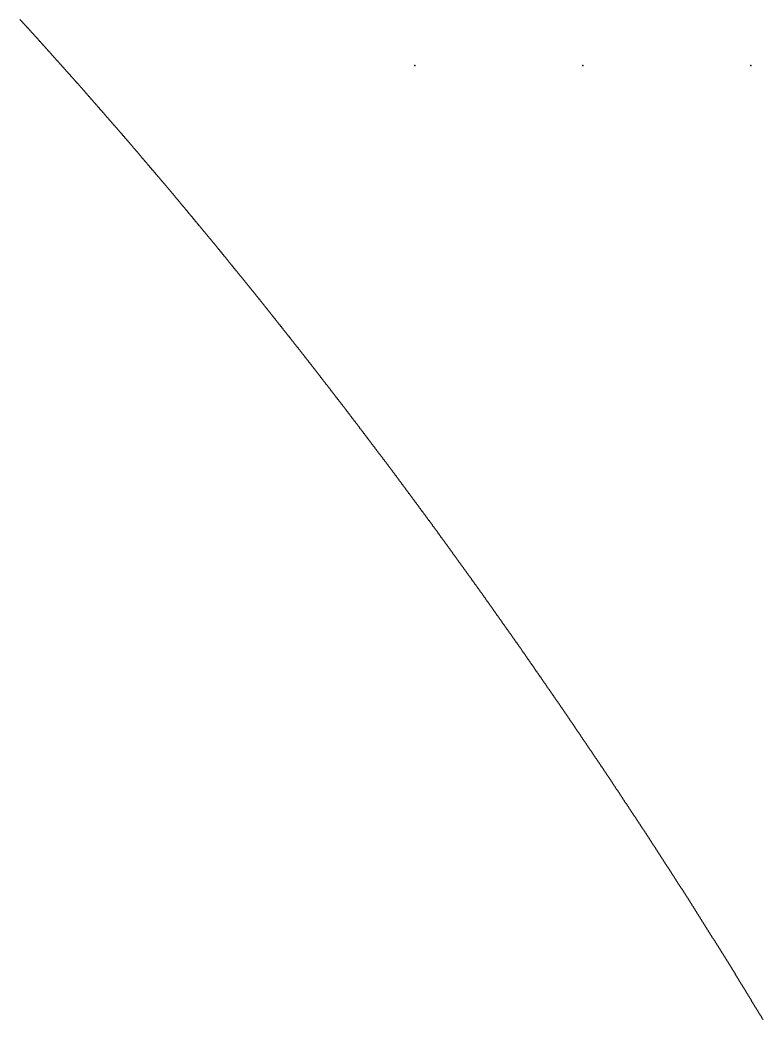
# Model space of a CAD drawing. Extents: x 1 to 322, y 1 to 270.
# Drawn here: x 230.05 to 243.31, y 35.79 to 53.63 of the extents above; entities that cross this region are included whole.
import ezdxf

# ---------------------------------------------------------------- set-up
doc = ezdxf.new("R2010")
doc.units = 0
doc.layers.get('0').update_dxf_attribs({"linetype": 'CONTINUOUS'})
doc.layers.add('DRILLING', color=3, linetype='CONTINUOUS')

# ---------------------------------------------------------------- blocks, each defined once
blk = doc.blocks.new('*U148')
at = {"layer": 'DRILLING'}
blk.add_point((0, 0), dxfattribs=at)
blk = doc.blocks.new('*U149')
at = {"layer": 'DRILLING', "color": 0, "linetype": 'BYBLOCK'}
for p in [(0, 0), (3, 0), (6, 0)]:
    blk.add_blockref('*U148', p, dxfattribs=at)

msp = doc.modelspace()

# ---------------------------------------------------------------- linework, layer by layer
msp.add_polyline3d([(243.313, 35.7836, 0), (243.306, 35.7957, 0), (243.299, 35.8077, 0), (243.291, 35.8198, 0), (243.284, 35.8318, 0), (243.277, 35.8439, 0), (243.269, 35.8559, 0), (243.262, 35.868, 0), (243.255, 35.88, 0), (243.247, 35.8921, 0), (243.24, 35.9041, 0), (243.233, 35.9162, 0), (243.225, 35.9282, 0), (243.218, 35.9403, 0), (243.211, 35.9523, 0), (243.203, 35.9644, 0), (243.196, 35.9765, 0), (243.189, 35.9885, 0), (243.181, 36.0006, 0), (243.174, 36.0126, 0), (243.166, 36.0247, 0), (243.159, 36.0367, 0), (243.152, 36.0488, 0), (243.144, 36.0608, 0), (243.137, 36.0729, 0), (243.13, 36.0849, 0), (243.122, 36.097, 0), (243.115, 36.109, 0), (243.108, 36.1211, 0), (243.1, 36.1331, 0), (243.093, 36.1452, 0), (243.086, 36.1572, 0), (243.078, 36.1693, 0), (243.071, 36.1814, 0), (243.064, 36.1934, 0), (243.056, 36.2055, 0), (243.049, 36.2175, 0), (243.042, 36.2296, 0), (243.034, 36.2416, 0), (243.027, 36.2537, 0), (243.02, 36.2657, 0), (243.012, 36.2778, 0), (243.005, 36.2898, 0), (242.998, 36.3019, 0), (242.99, 36.3139, 0), (242.983, 36.326, 0), (242.976, 36.338, 0), (242.968, 36.3501, 0), (242.961, 36.3621, 0), (242.954, 36.3742, 0), (242.946, 36.3863, 0), (242.939, 36.3983, 0), (242.931, 36.4104, 0), (242.924, 36.4224, 0), (242.917, 36.4345, 0), (242.909, 36.4465, 0), (242.902, 36.4586, 0), (242.895, 36.4706, 0), (242.887, 36.4827, 0), (242.88, 36.4947, 0), (242.873, 36.5068, 0), (242.865, 36.5188, 0), (242.858, 36.5309, 0), (242.851, 36.5429, 0), (242.843, 36.555, 0), (242.836, 36.567, 0), (242.829, 36.5791, 0), (242.821, 36.5912, 0), (242.814, 36.6032, 0), (242.807, 36.6153, 0), (242.799, 36.6273, 0), (242.792, 36.6394, 0), (242.785, 36.6514, 0), (242.777, 36.6635, 0), (242.77, 36.6755, 0), (242.763, 36.6876, 0), (242.755, 36.6996, 0), (242.748, 36.7117, 0), (242.741, 36.7237, 0), (242.733, 36.7356, 0), (242.726, 36.7475, 0), (242.718, 36.7594, 0), (242.711, 36.7712, 0), (242.703, 36.7831, 0), (242.696, 36.795, 0), (242.688, 36.8068, 0), (242.681, 36.8187, 0), (242.674, 36.8305, 0), (242.666, 36.8424, 0), (242.659, 36.8543, 0), (242.651, 36.8661, 0), (242.644, 36.878, 0), (242.636, 36.8899, 0), (242.629, 36.9017, 0), (242.622, 36.9136, 0), (242.614, 36.9255, 0), (242.607, 36.9373, 0), (242.599, 36.9492, 0), (242.592, 36.961, 0), (242.584, 36.9729, 0), (242.577, 36.9848, 0), (242.569, 36.9966, 0), (242.562, 37.0085, 0), (242.555, 37.0204, 0), (242.547, 37.0322, 0), (242.54, 37.0441, 0), (242.532, 37.056, 0), (242.525, 37.0678, 0), (242.517, 37.0797, 0), (242.51, 37.0915, 0), (242.503, 37.1034, 0), (242.495, 37.1153, 0), (242.488, 37.1271, 0), (242.48, 37.139, 0), (242.473, 37.1509, 0), (242.465, 37.1627, 0), (242.458, 37.1746, 0), (242.45, 37.1865, 0), (242.443, 37.1983, 0), (242.436, 37.2102, 0), (242.428, 37.222, 0), (242.421, 37.2339, 0), (242.413, 37.2458, 0), (242.406, 37.2576, 0), (242.398, 37.2695, 0), (242.391, 37.2814, 0), (242.383, 37.2932, 0), (242.376, 37.3051, 0), (242.369, 37.317, 0), (242.361, 37.3288, 0), (242.354, 37.3407, 0), (242.346, 37.3525, 0), (242.339, 37.3644, 0), (242.331, 37.3763, 0), (242.324, 37.3881, 0), (242.317, 37.4, 0), (242.309, 37.4119, 0), (242.302, 37.4237, 0), (242.294, 37.4356, 0), (242.287, 37.4475, 0), (242.279, 37.4593, 0), (242.272, 37.4712, 0), (242.264, 37.483, 0), (242.257, 37.4949, 0), (242.25, 37.5068, 0), (242.242, 37.5186, 0), (242.235, 37.5305, 0), (242.227, 37.5424, 0), (242.22, 37.5542, 0), (242.212, 37.5661, 0), (242.205, 37.5779, 0), (242.198, 37.5898, 0), (242.19, 37.6017, 0), (242.183, 37.6135, 0), (242.175, 37.6254, 0), (242.168, 37.6373, 0), (242.16, 37.6491, 0), (242.153, 37.661, 0), (242.145, 37.6729, 0), (242.138, 37.6847, 0), (242.131, 37.6966, 0), (242.123, 37.7084, 0), (242.116, 37.7203, 0), (242.108, 37.7322, 0), (242.101, 37.744, 0), (242.093, 37.7559, 0), (242.086, 37.7678, 0), (242.078, 37.7796, 0), (242.071, 37.7915, 0), (242.064, 37.8034, 0), (242.056, 37.8152, 0), (242.049, 37.8271, 0), (242.041, 37.8389, 0), (242.034, 37.8508, 0), (242.026, 37.8627, 0), (242.019, 37.8745, 0), (242.012, 37.8864, 0), (242.004, 37.8981, 0), (241.996, 37.9098, 0), (241.989, 37.9216, 0), (241.981, 37.9333, 0), (241.974, 37.945, 0), (241.966, 37.9567, 0), (241.959, 37.9684, 0), (241.951, 37.9801, 0), (241.943, 37.9919, 0), (241.936, 38.0036, 0), (241.928, 38.0153, 0), (241.921, 38.027, 0), (241.913, 38.0387, 0), (241.906, 38.0504, 0), (241.898, 38.0622, 0), (241.891, 38.0739, 0), (241.883, 38.0856, 0), (241.875, 38.0973, 0), (241.868, 38.109, 0), (241.86, 38.1207, 0), (241.853, 38.1325, 0), (241.845, 38.1442, 0), (241.838, 38.1559, 0), (241.83, 38.1676, 0), (241.823, 38.1793, 0), (241.815, 38.191, 0), (241.807, 38.2028, 0), (241.8, 38.2145, 0), (241.792, 38.2262, 0), (241.785, 38.2379, 0), (241.777, 38.2496, 0), (241.77, 38.2613, 0), (241.762, 38.2731, 0), (241.754, 38.2848, 0), (241.747, 38.2965, 0), (241.739, 38.3082, 0), (241.732, 38.3199, 0), (241.724, 38.3316, 0), (241.717, 38.3434, 0), (241.709, 38.3551, 0), (241.702, 38.3668, 0), (241.694, 38.3785, 0), (241.686, 38.3902, 0), (241.679, 38.4019, 0), (241.671, 38.4137, 0), (241.664, 38.4254, 0), (241.656, 38.4371, 0), (241.649, 38.4488, 0), (241.641, 38.4605, 0), (241.633, 38.4722, 0), (241.626, 38.484, 0), (241.618, 38.4957, 0), (241.611, 38.5074, 0), (241.603, 38.5191, 0), (241.596, 38.5308, 0), (241.588, 38.5425, 0), (241.581, 38.5543, 0), (241.573, 38.566, 0), (241.565, 38.5777, 0), (241.558, 38.5894, 0), (241.55, 38.6011, 0), (241.543, 38.6128, 0), (241.535, 38.6246, 0), (241.528, 38.6363, 0), (241.52, 38.648, 0), (241.512, 38.6597, 0), (241.505, 38.6714, 0), (241.497, 38.6831, 0), (241.49, 38.6949, 0), (241.482, 38.7066, 0), (241.475, 38.7183, 0), (241.467, 38.73, 0), (241.46, 38.7417, 0), (241.452, 38.7534, 0), (241.444, 38.7652, 0), (241.437, 38.7769, 0), (241.429, 38.7886, 0), (241.422, 38.8003, 0), (241.414, 38.812, 0), (241.407, 38.8237, 0), (241.399, 38.8355, 0), (241.392, 38.8472, 0), (241.384, 38.8589, 0), (241.376, 38.8706, 0), (241.369, 38.8823, 0), (241.361, 38.894, 0), (241.354, 38.9058, 0), (241.346, 38.9175, 0), (241.339, 38.9292, 0), (241.331, 38.9409, 0), (241.323, 38.9526, 0), (241.316, 38.9643, 0), (241.308, 38.9761, 0), (241.301, 38.9878, 0), (241.293, 38.9995, 0), (241.286, 39.0112, 0), (241.278, 39.0229, 0), (241.271, 39.0346, 0), (241.263, 39.0462, 0), (241.255, 39.0579, 0), (241.247, 39.0695, 0), (241.24, 39.0811, 0), (241.232, 39.0927, 0), (241.224, 39.1043, 0), (241.217, 39.1159, 0), (241.209, 39.1275, 0), (241.201, 39.1391, 0), (241.194, 39.1508, 0), (241.186, 39.1624, 0), (241.178, 39.174, 0), (241.171, 39.1856, 0), (241.163, 39.1972, 0), (241.155, 39.2088, 0), (241.148, 39.2204, 0), (241.14, 39.232, 0), (241.132, 39.2437, 0), (241.124, 39.2553, 0), (241.117, 39.2669, 0), (241.109, 39.2785, 0), (241.101, 39.2901, 0), (241.094, 39.3017, 0), (241.086, 39.3133, 0), (241.078, 39.3249, 0), (241.071, 39.3366, 0), (241.063, 39.3482, 0), (241.055, 39.3598, 0), (241.048, 39.3714, 0), (241.04, 39.383, 0), (241.032, 39.3946, 0), (241.025, 39.4062, 0), (241.017, 39.4178, 0), (241.009, 39.4295, 0), (241.002, 39.4411, 0), (240.994, 39.4527, 0), (240.986, 39.4643, 0), (240.978, 39.4759, 0), (240.971, 39.4875, 0), (240.963, 39.4991, 0), (240.955, 39.5107, 0), (240.948, 39.5224, 0), (240.94, 39.534, 0), (240.932, 39.5456, 0), (240.925, 39.5572, 0), (240.917, 39.5688, 0), (240.909, 39.5804, 0), (240.902, 39.592, 0), (240.894, 39.6036, 0), (240.886, 39.6153, 0), (240.879, 39.6269, 0), (240.871, 39.6385, 0), (240.863, 39.6501, 0), (240.855, 39.6617, 0), (240.848, 39.6733, 0), (240.84, 39.6849, 0), (240.832, 39.6965, 0), (240.825, 39.7082, 0), (240.817, 39.7198, 0), (240.809, 39.7314, 0), (240.802, 39.743, 0), (240.794, 39.7546, 0), (240.786, 39.7662, 0), (240.779, 39.7778, 0), (240.771, 39.7894, 0), (240.763, 39.8011, 0), (240.756, 39.8127, 0), (240.748, 39.8243, 0), (240.74, 39.8359, 0), (240.733, 39.8475, 0), (240.725, 39.8591, 0), (240.717, 39.8707, 0), (240.709, 39.8823, 0), (240.702, 39.894, 0), (240.694, 39.9056, 0), (240.686, 39.9172, 0), (240.679, 39.9288, 0), (240.671, 39.9404, 0), (240.663, 39.952, 0), (240.656, 39.9636, 0), (240.648, 39.9752, 0), (240.64, 39.9869, 0), (240.633, 39.9985, 0), (240.625, 40.0101, 0), (240.617, 40.0217, 0), (240.61, 40.0333, 0), (240.602, 40.0449, 0), (240.594, 40.0565, 0), (240.586, 40.0681, 0), (240.579, 40.0798, 0), (240.571, 40.0914, 0), (240.563, 40.103, 0), (240.556, 40.1146, 0), (240.548, 40.1262, 0), (240.54, 40.1378, 0), (240.533, 40.1494, 0), (240.525, 40.161, 0), (240.517, 40.1726, 0), (240.51, 40.1841, 0), (240.502, 40.1956, 0), (240.494, 40.207, 0), (240.486, 40.2185, 0), (240.478, 40.23, 0), (240.471, 40.2414, 0), (240.463, 40.2529, 0), (240.455, 40.2644, 0), (240.447, 40.2758, 0), (240.44, 40.2873, 0), (240.432, 40.2988, 0), (240.424, 40.3102, 0), (240.416, 40.3217, 0), (240.409, 40.3332, 0), (240.401, 40.3446, 0), (240.393, 40.3561, 0), (240.385, 40.3675, 0), (240.378, 40.379, 0), (240.37, 40.3905, 0), (240.362, 40.4019, 0), (240.354, 40.4134, 0), (240.347, 40.4249, 0), (240.339, 40.4363, 0), (240.331, 40.4478, 0), (240.323, 40.4593, 0), (240.316, 40.4707, 0), (240.308, 40.4822, 0), (240.3, 40.4937, 0), (240.292, 40.5051, 0), (240.285, 40.5166, 0), (240.277, 40.5281, 0), (240.269, 40.5395, 0), (240.261, 40.551, 0), (240.254, 40.5625, 0), (240.246, 40.5739, 0), (240.238, 40.5854, 0), (240.23, 40.5969, 0), (240.223, 40.6083, 0), (240.215, 40.6198, 0), (240.207, 40.6313, 0), (240.199, 40.6427, 0), (240.191, 40.6542, 0), (240.184, 40.6657, 0), (240.176, 40.6771, 0), (240.168, 40.6886, 0), (240.16, 40.7001, 0), (240.153, 40.7115, 0), (240.145, 40.723, 0), (240.137, 40.7345, 0), (240.129, 40.7459, 0), (240.122, 40.7574, 0), (240.114, 40.7689, 0), (240.106, 40.7803, 0), (240.098, 40.7918, 0), (240.091, 40.8033, 0), (240.083, 40.8147, 0), (240.075, 40.8262, 0), (240.067, 40.8377, 0), (240.06, 40.8491, 0), (240.052, 40.8606, 0), (240.044, 40.8721, 0), (240.036, 40.8835, 0), (240.029, 40.895, 0), (240.021, 40.9065, 0), (240.013, 40.9179, 0), (240.005, 40.9294, 0), (239.998, 40.9409, 0), (239.99, 40.9523, 0), (239.982, 40.9638, 0), (239.974, 40.9753, 0), (239.967, 40.9867, 0), (239.959, 40.9982, 0), (239.951, 41.0097, 0), (239.943, 41.0211, 0), (239.936, 41.0326, 0), (239.928, 41.0441, 0), (239.92, 41.0555, 0), (239.912, 41.067, 0), (239.904, 41.0785, 0), (239.897, 41.0899, 0), (239.889, 41.1014, 0), (239.881, 41.1129, 0), (239.873, 41.1243, 0), (239.866, 41.1358, 0), (239.858, 41.1473, 0), (239.85, 41.1587, 0), (239.842, 41.1702, 0), (239.835, 41.1817, 0), (239.827, 41.1931, 0), (239.819, 41.2046, 0), (239.811, 41.2161, 0), (239.804, 41.2275, 0), (239.796, 41.239, 0), (239.788, 41.2505, 0), (239.78, 41.2619, 0), (239.773, 41.2734, 0), (239.765, 41.2849, 0), (239.757, 41.2963, 0), (239.749, 41.3076, 0), (239.741, 41.3188, 0), (239.734, 41.3301, 0), (239.726, 41.3414, 0), (239.718, 41.3527, 0), (239.71, 41.3639, 0), (239.702, 41.3752, 0), (239.695, 41.3865, 0), (239.687, 41.3978, 0), (239.679, 41.4091, 0), (239.671, 41.4203, 0), (239.663, 41.4316, 0), (239.656, 41.4429, 0), (239.648, 41.4542, 0), (239.64, 41.4655, 0), (239.632, 41.4767, 0), (239.624, 41.488, 0), (239.617, 41.4993, 0), (239.609, 41.5106, 0), (239.601, 41.5219, 0), (239.593, 41.5331, 0), (239.585, 41.5444, 0), (239.578, 41.5557, 0), (239.57, 41.567, 0), (239.562, 41.5782, 0), (239.554, 41.5895, 0), (239.546, 41.6008, 0), (239.539, 41.6121, 0), (239.531, 41.6234, 0), (239.523, 41.6346, 0), (239.515, 41.6459, 0), (239.507, 41.6572, 0), (239.5, 41.6685, 0), (239.492, 41.6798, 0), (239.484, 41.691, 0), (239.476, 41.7023, 0), (239.468, 41.7136, 0), (239.461, 41.7249, 0), (239.453, 41.7362, 0), (239.445, 41.7474, 0), (239.437, 41.7587, 0), (239.429, 41.77, 0), (239.422, 41.7813, 0), (239.414, 41.7925, 0), (239.406, 41.8038, 0), (239.398, 41.8151, 0), (239.39, 41.8264, 0), (239.383, 41.8377, 0), (239.375, 41.8489, 0), (239.367, 41.8602, 0), (239.359, 41.8715, 0), (239.351, 41.8828, 0), (239.344, 41.8941, 0), (239.336, 41.9053, 0), (239.328, 41.9166, 0), (239.32, 41.9279, 0), (239.312, 41.9392, 0), (239.305, 41.9505, 0), (239.297, 41.9617, 0), (239.289, 41.973, 0), (239.281, 41.9843, 0), (239.273, 41.9956, 0), (239.266, 42.0068, 0), (239.258, 42.0181, 0), (239.25, 42.0294, 0), (239.242, 42.0407, 0), (239.234, 42.052, 0), (239.227, 42.0632, 0), (239.219, 42.0745, 0), (239.211, 42.0858, 0), (239.203, 42.0971, 0), (239.195, 42.1084, 0), (239.188, 42.1196, 0), (239.18, 42.1309, 0), (239.172, 42.1422, 0), (239.164, 42.1535, 0), (239.156, 42.1648, 0), (239.149, 42.176, 0), (239.141, 42.1873, 0), (239.133, 42.1986, 0), (239.125, 42.2099, 0), (239.117, 42.2211, 0), (239.11, 42.2324, 0), (239.102, 42.2437, 0), (239.094, 42.255, 0), (239.086, 42.2663, 0), (239.078, 42.2775, 0), (239.071, 42.2888, 0), (239.063, 42.3001, 0), (239.055, 42.3114, 0), (239.047, 42.3227, 0), (239.039, 42.3339, 0), (239.032, 42.3452, 0), (239.024, 42.3565, 0), (239.016, 42.3678, 0), (239.008, 42.3791, 0), (239, 42.3903, 0), (238.993, 42.4015, 0), (238.985, 42.4126, 0), (238.977, 42.4237, 0), (238.969, 42.4348, 0), (238.961, 42.4459, 0), (238.953, 42.457, 0), (238.946, 42.4681, 0), (238.938, 42.4792, 0), (238.93, 42.4902, 0), (238.922, 42.5013, 0), (238.914, 42.5124, 0), (238.906, 42.5235, 0), (238.899, 42.5346, 0), (238.891, 42.5457, 0), (238.883, 42.5568, 0), (238.875, 42.5679, 0), (238.867, 42.579, 0), (238.859, 42.5901, 0), (238.851, 42.6012, 0), (238.844, 42.6123, 0), (238.836, 42.6233, 0), (238.828, 42.6344, 0), (238.82, 42.6455, 0), (238.812, 42.6566, 0), (238.804, 42.6677, 0), (238.797, 42.6788, 0), (238.789, 42.6899, 0), (238.781, 42.701, 0), (238.773, 42.7121, 0), (238.765, 42.7232, 0), (238.757, 42.7343, 0), (238.75, 42.7454, 0), (238.742, 42.7564, 0), (238.734, 42.7675, 0), (238.726, 42.7786, 0), (238.718, 42.7897, 0), (238.71, 42.8008, 0), (238.702, 42.8119, 0), (238.695, 42.823, 0), (238.687, 42.8341, 0), (238.679, 42.8452, 0), (238.671, 42.8563, 0), (238.663, 42.8674, 0), (238.655, 42.8785, 0), (238.648, 42.8895, 0), (238.64, 42.9006, 0), (238.632, 42.9117, 0), (238.624, 42.9228, 0), (238.616, 42.9339, 0), (238.608, 42.945, 0), (238.601, 42.9561, 0), (238.593, 42.9672, 0), (238.585, 42.9783, 0), (238.577, 42.9894, 0), (238.569, 43.0005, 0), (238.561, 43.0115, 0), (238.553, 43.0226, 0), (238.546, 43.0337, 0), (238.538, 43.0448, 0), (238.53, 43.0559, 0), (238.522, 43.067, 0), (238.514, 43.0781, 0), (238.506, 43.0892, 0), (238.499, 43.1003, 0), (238.491, 43.1114, 0), (238.483, 43.1225, 0), (238.475, 43.1336, 0), (238.467, 43.1446, 0), (238.459, 43.1557, 0), (238.452, 43.1668, 0), (238.444, 43.1779, 0), (238.436, 43.189, 0), (238.428, 43.2001, 0), (238.42, 43.2112, 0), (238.412, 43.2223, 0), (238.404, 43.2334, 0), (238.397, 43.2445, 0), (238.389, 43.2556, 0), (238.381, 43.2667, 0), (238.373, 43.2777, 0), (238.365, 43.2888, 0), (238.357, 43.2999, 0), (238.35, 43.311, 0), (238.342, 43.3221, 0), (238.334, 43.3332, 0), (238.326, 43.3443, 0), (238.318, 43.3554, 0), (238.31, 43.3665, 0), (238.303, 43.3776, 0), (238.295, 43.3887, 0), (238.287, 43.3998, 0), (238.279, 43.4108, 0), (238.271, 43.4219, 0), (238.263, 43.433, 0), (238.255, 43.4441, 0), (238.248, 43.4552, 0), (238.24, 43.4663, 0), (238.232, 43.4774, 0), (238.224, 43.4884, 0), (238.216, 43.4993, 0), (238.208, 43.5102, 0), (238.2, 43.5211, 0), (238.193, 43.532, 0), (238.185, 43.5429, 0), (238.177, 43.5538, 0), (238.169, 43.5647, 0), (238.161, 43.5756, 0), (238.153, 43.5865, 0), (238.145, 43.5974, 0), (238.137, 43.6083, 0), (238.129, 43.6192, 0), (238.122, 43.6301, 0), (238.114, 43.641, 0), (238.106, 43.6519, 0), (238.098, 43.6628, 0), (238.09, 43.6737, 0), (238.082, 43.6846, 0), (238.074, 43.6955, 0), (238.066, 43.7064, 0), (238.058, 43.7174, 0), (238.051, 43.7283, 0), (238.043, 43.7392, 0), (238.035, 43.7501, 0), (238.027, 43.761, 0), (238.019, 43.7719, 0), (238.011, 43.7828, 0), (238.003, 43.7937, 0), (237.995, 43.8046, 0), (237.987, 43.8155, 0), (237.98, 43.8264, 0), (237.972, 43.8373, 0), (237.964, 43.8482, 0), (237.956, 43.8591, 0), (237.948, 43.87, 0), (237.94, 43.8809, 0), (237.932, 43.8918, 0), (237.924, 43.9027, 0), (237.917, 43.9136, 0), (237.909, 43.9245, 0), (237.901, 43.9354, 0), (237.893, 43.9463, 0), (237.885, 43.9572, 0), (237.877, 43.9681, 0), (237.869, 43.979, 0), (237.861, 43.99, 0), (237.853, 44.0009, 0), (237.846, 44.0118, 0), (237.838, 44.0227, 0), (237.83, 44.0336, 0), (237.822, 44.0445, 0), (237.814, 44.0554, 0), (237.806, 44.0663, 0), (237.798, 44.0772, 0), (237.79, 44.0881, 0), (237.782, 44.099, 0), (237.775, 44.1099, 0), (237.767, 44.1208, 0), (237.759, 44.1317, 0), (237.751, 44.1426, 0), (237.743, 44.1535, 0), (237.735, 44.1644, 0), (237.727, 44.1753, 0), (237.719, 44.1862, 0), (237.712, 44.1971, 0), (237.704, 44.208, 0), (237.696, 44.2189, 0), (237.688, 44.2298, 0), (237.68, 44.2407, 0), (237.672, 44.2517, 0), (237.664, 44.2626, 0), (237.656, 44.2735, 0), (237.648, 44.2844, 0), (237.641, 44.2953, 0), (237.633, 44.3062, 0), (237.625, 44.3171, 0), (237.617, 44.328, 0), (237.609, 44.3389, 0), (237.601, 44.3498, 0), (237.593, 44.3607, 0), (237.585, 44.3716, 0), (237.577, 44.3825, 0), (237.57, 44.3934, 0), (237.562, 44.4043, 0), (237.554, 44.4152, 0), (237.546, 44.4261, 0), (237.538, 44.437, 0), (237.53, 44.4479, 0), (237.522, 44.4588, 0), (237.514, 44.4697, 0), (237.507, 44.4806, 0), (237.499, 44.4915, 0), (237.491, 44.5024, 0), (237.483, 44.5134, 0), (237.475, 44.5243, 0), (237.467, 44.5352, 0), (237.459, 44.5461, 0), (237.451, 44.5568, 0), (237.443, 44.5675, 0), (237.435, 44.5783, 0), (237.427, 44.589, 0), (237.42, 44.5997, 0), (237.412, 44.6104, 0), (237.404, 44.6211, 0), (237.396, 44.6318, 0), (237.388, 44.6426, 0), (237.38, 44.6533, 0), (237.372, 44.664, 0), (237.364, 44.6747, 0), (237.356, 44.6854, 0), (237.348, 44.6961, 0), (237.34, 44.7069, 0), (237.332, 44.7176, 0), (237.324, 44.7283, 0), (237.317, 44.739, 0), (237.309, 44.7497, 0), (237.301, 44.7604, 0), (237.293, 44.7712, 0), (237.285, 44.7819, 0), (237.277, 44.7926, 0), (237.269, 44.8033, 0), (237.261, 44.814, 0), (237.253, 44.8248, 0), (237.245, 44.8355, 0), (237.237, 44.8462, 0), (237.229, 44.8569, 0), (237.221, 44.8676, 0), (237.213, 44.8783, 0), (237.206, 44.8891, 0), (237.198, 44.8998, 0), (237.19, 44.9105, 0), (237.182, 44.9212, 0), (237.174, 44.9319, 0), (237.166, 44.9426, 0), (237.158, 44.9534, 0), (237.15, 44.9641, 0), (237.142, 44.9748, 0), (237.134, 44.9855, 0), (237.126, 44.9962, 0), (237.118, 45.0069, 0), (237.11, 45.0177, 0), (237.102, 45.0284, 0), (237.095, 45.0391, 0), (237.087, 45.0498, 0), (237.079, 45.0605, 0), (237.071, 45.0712, 0), (237.063, 45.082, 0), (237.055, 45.0927, 0), (237.047, 45.1034, 0), (237.039, 45.1141, 0), (237.031, 45.1248, 0), (237.023, 45.1355, 0), (237.015, 45.1463, 0), (237.007, 45.157, 0), (236.999, 45.1677, 0), (236.991, 45.1784, 0), (236.984, 45.1891, 0), (236.976, 45.1998, 0), (236.968, 45.2106, 0), (236.96, 45.2213, 0), (236.952, 45.232, 0), (236.944, 45.2427, 0), (236.936, 45.2534, 0), (236.928, 45.2641, 0), (236.92, 45.2749, 0), (236.912, 45.2856, 0), (236.904, 45.2963, 0), (236.896, 45.307, 0), (236.888, 45.3177, 0), (236.881, 45.3284, 0), (236.873, 45.3392, 0), (236.865, 45.3499, 0), (236.857, 45.3606, 0), (236.849, 45.3713, 0), (236.841, 45.382, 0), (236.833, 45.3928, 0), (236.825, 45.4035, 0), (236.817, 45.4142, 0), (236.809, 45.4249, 0), (236.801, 45.4356, 0), (236.793, 45.4463, 0), (236.785, 45.4571, 0), (236.777, 45.4678, 0), (236.77, 45.4785, 0), (236.762, 45.4892, 0), (236.754, 45.4999, 0), (236.746, 45.5106, 0), (236.738, 45.5214, 0), (236.73, 45.5321, 0), (236.722, 45.5428, 0), (236.714, 45.5535, 0), (236.706, 45.5642, 0), (236.698, 45.5749, 0), (236.69, 45.5857, 0), (236.682, 45.5964, 0), (236.674, 45.6069, 0), (236.666, 45.6175, 0), (236.658, 45.628, 0), (236.65, 45.6385, 0), (236.642, 45.649, 0), (236.635, 45.6596, 0), (236.627, 45.6701, 0), (236.619, 45.6806, 0), (236.611, 45.6912, 0), (236.603, 45.7017, 0), (236.595, 45.7122, 0), (236.587, 45.7228, 0), (236.579, 45.7333, 0), (236.571, 45.7438, 0), (236.563, 45.7543, 0), (236.555, 45.7649, 0), (236.547, 45.7754, 0), (236.539, 45.7859, 0), (236.531, 45.7965, 0), (236.523, 45.807, 0), (236.515, 45.8175, 0), (236.507, 45.8281, 0), (236.499, 45.8386, 0), (236.491, 45.8491, 0), (236.483, 45.8596, 0), (236.475, 45.8702, 0), (236.467, 45.8807, 0), (236.459, 45.8912, 0), (236.451, 45.9018, 0), (236.443, 45.9123, 0), (236.435, 45.9228, 0), (236.427, 45.9334, 0), (236.419, 45.9439, 0), (236.411, 45.9544, 0), (236.403, 45.9649, 0), (236.395, 45.9755, 0), (236.387, 45.986, 0), (236.38, 45.9965, 0), (236.372, 46.0071, 0), (236.364, 46.0176, 0), (236.356, 46.0281, 0), (236.348, 46.0387, 0), (236.34, 46.0492, 0), (236.332, 46.0597, 0), (236.324, 46.0702, 0), (236.316, 46.0808, 0), (236.308, 46.0913, 0), (236.3, 46.1018, 0), (236.292, 46.1124, 0), (236.284, 46.1229, 0), (236.276, 46.1334, 0), (236.268, 46.144, 0), (236.26, 46.1545, 0), (236.252, 46.165, 0), (236.244, 46.1755, 0), (236.236, 46.1861, 0), (236.228, 46.1966, 0), (236.22, 46.2071, 0), (236.212, 46.2177, 0), (236.204, 46.2282, 0), (236.196, 46.2387, 0), (236.188, 46.2493, 0), (236.18, 46.2598, 0), (236.172, 46.2703, 0), (236.164, 46.2808, 0), (236.156, 46.2914, 0), (236.148, 46.3019, 0), (236.14, 46.3124, 0), (236.132, 46.323, 0), (236.124, 46.3335, 0), (236.117, 46.344, 0), (236.109, 46.3546, 0), (236.101, 46.3651, 0), (236.093, 46.3756, 0), (236.085, 46.3861, 0), (236.077, 46.3967, 0), (236.069, 46.4072, 0), (236.061, 46.4177, 0), (236.053, 46.4283, 0), (236.045, 46.4388, 0), (236.037, 46.4493, 0), (236.029, 46.4599, 0), (236.021, 46.4704, 0), (236.013, 46.4809, 0), (236.005, 46.4914, 0), (235.997, 46.502, 0), (235.989, 46.5125, 0), (235.981, 46.523, 0), (235.973, 46.5336, 0), (235.965, 46.5441, 0), (235.957, 46.5546, 0), (235.949, 46.5652, 0), (235.941, 46.5757, 0), (235.933, 46.5862, 0), (235.925, 46.5967, 0), (235.917, 46.6073, 0), (235.909, 46.6178, 0), (235.901, 46.6283, 0), (235.893, 46.6387, 0), (235.885, 46.649, 0), (235.877, 46.6594, 0), (235.869, 46.6697, 0), (235.861, 46.68, 0), (235.853, 46.6904, 0), (235.845, 46.7007, 0), (235.837, 46.7111, 0), (235.829, 46.7214, 0), (235.821, 46.7318, 0), (235.813, 46.7421, 0), (235.805, 46.7524, 0), (235.797, 46.7628, 0), (235.789, 46.7731, 0), (235.781, 46.7835, 0), (235.773, 46.7938, 0), (235.765, 46.8042, 0), (235.757, 46.8145, 0), (235.749, 46.8248, 0), (235.741, 46.8352, 0), (235.733, 46.8455, 0), (235.725, 46.8559, 0), (235.717, 46.8662, 0), (235.709, 46.8766, 0), (235.701, 46.8869, 0), (235.693, 46.8972, 0), (235.685, 46.9076, 0), (235.677, 46.9179, 0), (235.669, 46.9283, 0), (235.661, 46.9386, 0), (235.653, 46.949, 0), (235.645, 46.9593, 0), (235.637, 46.9697, 0), (235.629, 46.98, 0), (235.621, 46.9903, 0), (235.613, 47.0007, 0), (235.605, 47.011, 0), (235.597, 47.0214, 0), (235.589, 47.0317, 0), (235.581, 47.0421, 0), (235.573, 47.0524, 0), (235.565, 47.0627, 0), (235.557, 47.0731, 0), (235.549, 47.0834, 0), (235.541, 47.0938, 0), (235.533, 47.1041, 0), (235.525, 47.1145, 0), (235.517, 47.1248, 0), (235.509, 47.1351, 0), (235.501, 47.1455, 0), (235.493, 47.1558, 0), (235.485, 47.1662, 0), (235.477, 47.1765, 0), (235.469, 47.1869, 0), (235.461, 47.1972, 0), (235.453, 47.2075, 0), (235.445, 47.2179, 0), (235.437, 47.2282, 0), (235.429, 47.2386, 0), (235.421, 47.2489, 0), (235.413, 47.2593, 0), (235.405, 47.2696, 0), (235.397, 47.28, 0), (235.389, 47.2903, 0), (235.381, 47.3006, 0), (235.373, 47.311, 0), (235.365, 47.3213, 0), (235.357, 47.3317, 0), (235.349, 47.342, 0), (235.341, 47.3524, 0), (235.333, 47.3627, 0), (235.325, 47.373, 0), (235.317, 47.3834, 0), (235.309, 47.3937, 0), (235.301, 47.4041, 0), (235.293, 47.4144, 0), (235.285, 47.4248, 0), (235.277, 47.4351, 0), (235.269, 47.4454, 0), (235.261, 47.4558, 0), (235.253, 47.4661, 0), (235.244, 47.4765, 0), (235.236, 47.4868, 0), (235.228, 47.4972, 0), (235.22, 47.5075, 0), (235.212, 47.5178, 0), (235.204, 47.5282, 0), (235.196, 47.5385, 0), (235.188, 47.5489, 0), (235.18, 47.5592, 0), (235.172, 47.5696, 0), (235.164, 47.5799, 0), (235.156, 47.5902, 0), (235.148, 47.6006, 0), (235.14, 47.6109, 0), (235.132, 47.6213, 0), (235.124, 47.6316, 0), (235.116, 47.6419, 0), (235.108, 47.6521, 0), (235.1, 47.6622, 0), (235.092, 47.6724, 0), (235.084, 47.6826, 0), (235.076, 47.6927, 0), (235.068, 47.7029, 0), (235.06, 47.713, 0), (235.052, 47.7232, 0), (235.044, 47.7333, 0), (235.036, 47.7435, 0), (235.028, 47.7537, 0), (235.02, 47.7638, 0), (235.012, 47.774, 0), (235.004, 47.7841, 0), (234.996, 47.7943, 0), (234.987, 47.8044, 0), (234.979, 47.8146, 0), (234.971, 47.8248, 0), (234.963, 47.8349, 0), (234.955, 47.8451, 0), (234.947, 47.8552, 0), (234.939, 47.8654, 0), (234.931, 47.8755, 0), (234.923, 47.8857, 0), (234.915, 47.8958, 0), (234.907, 47.906, 0), (234.899, 47.9162, 0), (234.891, 47.9263, 0), (234.883, 47.9365, 0), (234.875, 47.9466, 0), (234.867, 47.9568, 0), (234.859, 47.9669, 0), (234.851, 47.9771, 0), (234.843, 47.9873, 0), (234.834, 47.9974, 0), (234.826, 48.0076, 0), (234.818, 48.0177, 0), (234.81, 48.0279, 0), (234.802, 48.038, 0), (234.794, 48.0482, 0), (234.786, 48.0584, 0), (234.778, 48.0685, 0), (234.77, 48.0787, 0), (234.762, 48.0888, 0), (234.754, 48.099, 0), (234.746, 48.1091, 0), (234.738, 48.1193, 0), (234.73, 48.1295, 0), (234.722, 48.1396, 0), (234.714, 48.1498, 0), (234.706, 48.1599, 0), (234.698, 48.1701, 0), (234.69, 48.1802, 0), (234.682, 48.1904, 0), (234.673, 48.2006, 0), (234.665, 48.2107, 0), (234.657, 48.2209, 0), (234.649, 48.231, 0), (234.641, 48.2412, 0), (234.633, 48.2513, 0), (234.625, 48.2615, 0), (234.617, 48.2716, 0), (234.609, 48.2818, 0), (234.601, 48.292, 0), (234.593, 48.3021, 0), (234.585, 48.3123, 0), (234.577, 48.3224, 0), (234.569, 48.3326, 0), (234.561, 48.3427, 0), (234.553, 48.3529, 0), (234.545, 48.3631, 0), (234.537, 48.3732, 0), (234.529, 48.3834, 0), (234.52, 48.3935, 0), (234.512, 48.4037, 0), (234.504, 48.4138, 0), (234.496, 48.424, 0), (234.488, 48.4342, 0), (234.48, 48.4443, 0), (234.472, 48.4545, 0), (234.464, 48.4646, 0), (234.456, 48.4748, 0), (234.448, 48.4849, 0), (234.44, 48.4951, 0), (234.432, 48.5053, 0), (234.424, 48.5154, 0), (234.416, 48.5256, 0), (234.408, 48.5357, 0), (234.4, 48.5459, 0), (234.392, 48.556, 0), (234.384, 48.5662, 0), (234.376, 48.5764, 0), (234.367, 48.5865, 0), (234.359, 48.5967, 0), (234.351, 48.6068, 0), (234.343, 48.617, 0), (234.335, 48.6271, 0), (234.327, 48.6372, 0), (234.319, 48.6472, 0), (234.311, 48.6572, 0), (234.303, 48.6671, 0), (234.295, 48.6771, 0), (234.287, 48.6871, 0), (234.279, 48.6971, 0), (234.271, 48.707, 0), (234.262, 48.717, 0), (234.254, 48.727, 0), (234.246, 48.7369, 0), (234.238, 48.7469, 0), (234.23, 48.7569, 0), (234.222, 48.7668, 0), (234.214, 48.7768, 0), (234.206, 48.7868, 0), (234.198, 48.7968, 0), (234.19, 48.8067, 0), (234.182, 48.8167, 0), (234.173, 48.8267, 0), (234.165, 48.8366, 0), (234.157, 48.8466, 0), (234.149, 48.8566, 0), (234.141, 48.8666, 0), (234.133, 48.8765, 0), (234.125, 48.8865, 0), (234.117, 48.8965, 0), (234.109, 48.9064, 0), (234.101, 48.9164, 0), (234.093, 48.9264, 0), (234.084, 48.9363, 0), (234.076, 48.9463, 0), (234.068, 48.9563, 0), (234.06, 48.9663, 0), (234.052, 48.9762, 0), (234.044, 48.9862, 0), (234.036, 48.9962, 0), (234.028, 49.0061, 0), (234.02, 49.0161, 0), (234.012, 49.0261, 0), (234.004, 49.036, 0), (233.995, 49.046, 0), (233.987, 49.056, 0), (233.979, 49.066, 0), (233.971, 49.0759, 0), (233.963, 49.0859, 0), (233.955, 49.0959, 0), (233.947, 49.1058, 0), (233.939, 49.1158, 0), (233.931, 49.1258, 0), (233.923, 49.1358, 0), (233.914, 49.1457, 0), (233.906, 49.1557, 0), (233.898, 49.1657, 0), (233.89, 49.1756, 0), (233.882, 49.1856, 0), (233.874, 49.1956, 0), (233.866, 49.2055, 0), (233.858, 49.2155, 0), (233.85, 49.2255, 0), (233.842, 49.2355, 0), (233.834, 49.2454, 0), (233.825, 49.2554, 0), (233.817, 49.2654, 0), (233.809, 49.2753, 0), (233.801, 49.2853, 0), (233.793, 49.2953, 0), (233.785, 49.3053, 0), (233.777, 49.3152, 0), (233.769, 49.3252, 0), (233.761, 49.3352, 0), (233.753, 49.3451, 0), (233.745, 49.3551, 0), (233.736, 49.3651, 0), (233.728, 49.375, 0), (233.72, 49.385, 0), (233.712, 49.395, 0), (233.704, 49.405, 0), (233.696, 49.4149, 0), (233.688, 49.4249, 0), (233.68, 49.4349, 0), (233.672, 49.4448, 0), (233.664, 49.4548, 0), (233.656, 49.4648, 0), (233.647, 49.4747, 0), (233.639, 49.4847, 0), (233.631, 49.4947, 0), (233.623, 49.5047, 0), (233.615, 49.5146, 0), (233.607, 49.5246, 0), (233.599, 49.5346, 0), (233.591, 49.5445, 0), (233.583, 49.5545, 0), (233.575, 49.5645, 0), (233.567, 49.5745, 0), (233.558, 49.5844, 0), (233.55, 49.5944, 0), (233.542, 49.6044, 0), (233.534, 49.6142, 0), (233.526, 49.624, 0), (233.518, 49.6338, 0), (233.51, 49.6436, 0), (233.502, 49.6534, 0), (233.493, 49.6632, 0), (233.485, 49.673, 0), (233.477, 49.6827, 0), (233.469, 49.6925, 0), (233.461, 49.7023, 0), (233.453, 49.7121, 0), (233.445, 49.7219, 0), (233.437, 49.7317, 0), (233.428, 49.7414, 0), (233.42, 49.7512, 0), (233.412, 49.761, 0), (233.404, 49.7708, 0), (233.396, 49.7806, 0), (233.388, 49.7904, 0), (233.38, 49.8002, 0), (233.371, 49.8099, 0), (233.363, 49.8197, 0), (233.355, 49.8295, 0), (233.347, 49.8393, 0), (233.339, 49.8491, 0), (233.331, 49.8589, 0), (233.323, 49.8686, 0), (233.315, 49.8784, 0), (233.306, 49.8882, 0), (233.298, 49.898, 0), (233.29, 49.9078, 0), (233.282, 49.9176, 0), (233.274, 49.9273, 0), (233.266, 49.9371, 0), (233.258, 49.9469, 0), (233.249, 49.9567, 0), (233.241, 49.9665, 0), (233.233, 49.9763, 0), (233.225, 49.9861, 0), (233.217, 49.9958, 0), (233.209, 50.0056, 0), (233.201, 50.0154, 0), (233.193, 50.0252, 0), (233.184, 50.035, 0), (233.176, 50.0448, 0), (233.168, 50.0545, 0), (233.16, 50.0643, 0), (233.152, 50.0741, 0), (233.144, 50.0839, 0), (233.136, 50.0937, 0), (233.127, 50.1035, 0), (233.119, 50.1133, 0), (233.111, 50.123, 0), (233.103, 50.1328, 0), (233.095, 50.1426, 0), (233.087, 50.1524, 0), (233.079, 50.1622, 0), (233.071, 50.172, 0), (233.062, 50.1817, 0), (233.054, 50.1915, 0), (233.046, 50.2013, 0), (233.038, 50.2111, 0), (233.03, 50.2209, 0), (233.022, 50.2307, 0), (233.014, 50.2404, 0), (233.005, 50.2502, 0), (232.997, 50.26, 0), (232.989, 50.2698, 0), (232.981, 50.2796, 0), (232.973, 50.2894, 0), (232.965, 50.2992, 0), (232.957, 50.3089, 0), (232.949, 50.3187, 0), (232.94, 50.3285, 0), (232.932, 50.3383, 0), (232.924, 50.3481, 0), (232.916, 50.3579, 0), (232.908, 50.3676, 0), (232.9, 50.3774, 0), (232.892, 50.3872, 0), (232.883, 50.397, 0), (232.875, 50.4068, 0), (232.867, 50.4166, 0), (232.859, 50.4264, 0), (232.851, 50.4361, 0), (232.843, 50.4459, 0), (232.835, 50.4557, 0), (232.827, 50.4655, 0), (232.818, 50.4753, 0), (232.81, 50.4851, 0), (232.802, 50.4948, 0), (232.794, 50.5046, 0), (232.786, 50.5144, 0), (232.778, 50.5242, 0), (232.77, 50.534, 0), (232.761, 50.5438, 0), (232.753, 50.5536, 0), (232.745, 50.5633, 0), (232.737, 50.573, 0), (232.729, 50.5826, 0), (232.721, 50.5922, 0), (232.712, 50.6018, 0), (232.704, 50.6114, 0), (232.696, 50.621, 0), (232.688, 50.6306, 0), (232.68, 50.6402, 0), (232.672, 50.6498, 0), (232.663, 50.6594, 0), (232.655, 50.669, 0), (232.647, 50.6786, 0), (232.639, 50.6882, 0), (232.631, 50.6978, 0), (232.623, 50.7074, 0), (232.614, 50.717, 0), (232.606, 50.7266, 0), (232.598, 50.7362, 0), (232.59, 50.7458, 0), (232.582, 50.7554, 0), (232.574, 50.765, 0), (232.565, 50.7746, 0), (232.557, 50.7842, 0), (232.549, 50.7938, 0), (232.541, 50.8034, 0), (232.533, 50.813, 0), (232.524, 50.8226, 0), (232.516, 50.8322, 0), (232.508, 50.8418, 0), (232.5, 50.8514, 0), (232.492, 50.861, 0), (232.484, 50.8706, 0), (232.475, 50.8802, 0), (232.467, 50.8898, 0), (232.459, 50.8994, 0), (232.451, 50.909, 0), (232.443, 50.9186, 0), (232.435, 50.9282, 0), (232.426, 50.9378, 0), (232.418, 50.9474, 0), (232.41, 50.957, 0), (232.402, 50.9666, 0), (232.394, 50.9762, 0), (232.386, 50.9857, 0), (232.377, 50.9953, 0), (232.369, 51.0049, 0), (232.361, 51.0145, 0), (232.353, 51.0241, 0), (232.345, 51.0337, 0), (232.337, 51.0433, 0), (232.328, 51.0529, 0), (232.32, 51.0625, 0), (232.312, 51.0721, 0), (232.304, 51.0817, 0), (232.296, 51.0913, 0), (232.287, 51.1009, 0), (232.279, 51.1105, 0), (232.271, 51.1201, 0), (232.263, 51.1297, 0), (232.255, 51.1393, 0), (232.247, 51.1489, 0), (232.238, 51.1585, 0), (232.23, 51.1681, 0), (232.222, 51.1777, 0), (232.214, 51.1873, 0), (232.206, 51.1969, 0), (232.198, 51.2065, 0), (232.189, 51.2161, 0), (232.181, 51.2257, 0), (232.173, 51.2353, 0), (232.165, 51.2449, 0), (232.157, 51.2545, 0), (232.149, 51.2641, 0), (232.14, 51.2737, 0), (232.132, 51.2833, 0), (232.124, 51.2929, 0), (232.116, 51.3025, 0), (232.108, 51.3121, 0), (232.099, 51.3217, 0), (232.091, 51.3313, 0), (232.083, 51.3409, 0), (232.075, 51.3505, 0), (232.067, 51.3601, 0), (232.059, 51.3697, 0), (232.05, 51.3793, 0), (232.042, 51.3889, 0), (232.034, 51.3985, 0), (232.026, 51.4081, 0), (232.018, 51.4177, 0), (232.01, 51.4273, 0), (232.001, 51.4369, 0), (231.993, 51.4465, 0), (231.985, 51.4561, 0), (231.977, 51.4657, 0), (231.969, 51.4753, 0), (231.961, 51.4849, 0), (231.952, 51.4945, 0), (231.944, 51.5041, 0), (231.936, 51.5135, 0), (231.928, 51.523, 0), (231.92, 51.5324, 0), (231.911, 51.5418, 0), (231.903, 51.5512, 0), (231.895, 51.5606, 0), (231.887, 51.57, 0), (231.878, 51.5794, 0), (231.87, 51.5888, 0), (231.862, 51.5983, 0), (231.854, 51.6077, 0), (231.846, 51.6171, 0), (231.837, 51.6265, 0), (231.829, 51.6359, 0), (231.821, 51.6453, 0), (231.813, 51.6547, 0), (231.805, 51.6641, 0), (231.796, 51.6736, 0), (231.788, 51.683, 0), (231.78, 51.6924, 0), (231.772, 51.7018, 0), (231.763, 51.7112, 0), (231.755, 51.7206, 0), (231.747, 51.73, 0), (231.739, 51.7395, 0), (231.731, 51.7489, 0), (231.722, 51.7583, 0), (231.714, 51.7677, 0), (231.706, 51.7771, 0), (231.698, 51.7865, 0), (231.69, 51.7959, 0), (231.681, 51.8053, 0), (231.673, 51.8148, 0), (231.665, 51.8242, 0), (231.657, 51.8336, 0), (231.648, 51.843, 0), (231.64, 51.8524, 0), (231.632, 51.8618, 0), (231.624, 51.8712, 0), (231.616, 51.8807, 0), (231.607, 51.8901, 0), (231.599, 51.8995, 0), (231.591, 51.9089, 0), (231.583, 51.9183, 0), (231.575, 51.9277, 0), (231.566, 51.9371, 0), (231.558, 51.9465, 0), (231.55, 51.956, 0), (231.542, 51.9654, 0), (231.533, 51.9748, 0), (231.525, 51.9842, 0), (231.517, 51.9936, 0), (231.509, 52.003, 0), (231.501, 52.0124, 0), (231.492, 52.0219, 0), (231.484, 52.0313, 0), (231.476, 52.0407, 0), (231.468, 52.0501, 0), (231.46, 52.0595, 0), (231.451, 52.0689, 0), (231.443, 52.0783, 0), (231.435, 52.0877, 0), (231.427, 52.0972, 0), (231.418, 52.1066, 0), (231.41, 52.116, 0), (231.402, 52.1254, 0), (231.394, 52.1348, 0), (231.386, 52.1442, 0), (231.377, 52.1536, 0), (231.369, 52.1631, 0), (231.361, 52.1725, 0), (231.353, 52.1819, 0), (231.345, 52.1913, 0), (231.336, 52.2007, 0), (231.328, 52.2101, 0), (231.32, 52.2195, 0), (231.312, 52.2289, 0), (231.303, 52.2384, 0), (231.295, 52.2478, 0), (231.287, 52.2572, 0), (231.279, 52.2666, 0), (231.271, 52.276, 0), (231.262, 52.2854, 0), (231.254, 52.2948, 0), (231.246, 52.3042, 0), (231.238, 52.3137, 0), (231.23, 52.3231, 0), (231.221, 52.3325, 0), (231.213, 52.3419, 0), (231.205, 52.3513, 0), (231.197, 52.3607, 0), (231.189, 52.3701, 0), (231.18, 52.3796, 0), (231.172, 52.389, 0), (231.164, 52.3984, 0), (231.156, 52.4078, 0), (231.147, 52.4172, 0), (231.139, 52.4266, 0), (231.131, 52.4359, 0), (231.123, 52.4451, 0), (231.114, 52.4543, 0), (231.106, 52.4636, 0), (231.098, 52.4728, 0), (231.09, 52.482, 0), (231.081, 52.4912, 0), (231.073, 52.5005, 0), (231.065, 52.5097, 0), (231.057, 52.5189, 0), (231.048, 52.5282, 0), (231.04, 52.5374, 0), (231.032, 52.5466, 0), (231.024, 52.5558, 0), (231.015, 52.5651, 0), (231.007, 52.5743, 0), (230.999, 52.5835, 0), (230.991, 52.5927, 0), (230.982, 52.602, 0), (230.974, 52.6112, 0), (230.966, 52.6204, 0), (230.958, 52.6297, 0), (230.949, 52.6389, 0), (230.941, 52.6481, 0), (230.933, 52.6573, 0), (230.925, 52.6666, 0), (230.916, 52.6758, 0), (230.908, 52.685, 0), (230.9, 52.6943, 0), (230.892, 52.7035, 0), (230.883, 52.7127, 0), (230.875, 52.7219, 0), (230.867, 52.7312, 0), (230.859, 52.7404, 0), (230.85, 52.7496, 0), (230.842, 52.7589, 0), (230.834, 52.7681, 0), (230.826, 52.7773, 0), (230.817, 52.7865, 0), (230.809, 52.7958, 0), (230.801, 52.805, 0), (230.793, 52.8142, 0), (230.784, 52.8235, 0), (230.776, 52.8327, 0), (230.768, 52.8419, 0), (230.76, 52.8511, 0), (230.751, 52.8604, 0), (230.743, 52.8696, 0), (230.735, 52.8788, 0), (230.727, 52.888, 0), (230.718, 52.8973, 0), (230.71, 52.9065, 0), (230.702, 52.9157, 0), (230.694, 52.925, 0), (230.685, 52.9342, 0), (230.677, 52.9434, 0), (230.669, 52.9526, 0), (230.661, 52.9619, 0), (230.652, 52.9711, 0), (230.644, 52.9803, 0), (230.636, 52.9896, 0), (230.628, 52.9988, 0), (230.619, 53.008, 0), (230.611, 53.0172, 0), (230.603, 53.0265, 0), (230.594, 53.0357, 0), (230.586, 53.0449, 0), (230.578, 53.0542, 0), (230.57, 53.0634, 0), (230.561, 53.0726, 0), (230.553, 53.0818, 0), (230.545, 53.0911, 0), (230.537, 53.1003, 0), (230.528, 53.1095, 0), (230.52, 53.1188, 0), (230.512, 53.128, 0), (230.504, 53.1372, 0), (230.495, 53.1464, 0), (230.487, 53.1557, 0), (230.479, 53.1649, 0), (230.471, 53.1741, 0), (230.462, 53.1833, 0), (230.454, 53.1926, 0), (230.446, 53.2018, 0), (230.438, 53.211, 0), (230.429, 53.2203, 0), (230.421, 53.2295, 0), (230.413, 53.2387, 0), (230.405, 53.2479, 0), (230.396, 53.2572, 0), (230.388, 53.2664, 0), (230.38, 53.2756, 0), (230.372, 53.2849, 0), (230.363, 53.2941, 0), (230.355, 53.3033, 0), (230.347, 53.3125, 0), (230.339, 53.3218, 0), (230.33, 53.331, 0), (230.322, 53.34, 0), (230.314, 53.3491, 0), (230.305, 53.3581, 0), (230.297, 53.3672, 0), (230.289, 53.3762, 0), (230.281, 53.3853, 0), (230.272, 53.3943, 0), (230.264, 53.4033, 0), (230.256, 53.4124, 0), (230.247, 53.4214, 0), (230.239, 53.4305, 0), (230.231, 53.4395, 0), (230.223, 53.4486, 0), (230.214, 53.4576, 0), (230.206, 53.4666, 0), (230.198, 53.4757, 0), (230.189, 53.4847, 0), (230.181, 53.4938, 0), (230.173, 53.5028, 0), (230.165, 53.5119, 0), (230.156, 53.5209, 0), (230.148, 53.5299, 0), (230.14, 53.539, 0), (230.131, 53.548, 0), (230.123, 53.5571, 0), (230.115, 53.5661, 0), (230.106, 53.5752, 0), (230.098, 53.5842, 0), (230.09, 53.5932, 0), (230.082, 53.6023, 0), (230.073, 53.6113, 0), (230.065, 53.6204, 0), (230.057, 53.6294, 0), (230.048, 53.6385, 0)])

# ---------------------------------------------------------------- block references
at = {"layer": 'DRILLING', "xscale": -1}
msp.add_blockref('*U149', (243.09436, 52.82007), dxfattribs=at)

doc.saveas('drawing.dxf')
